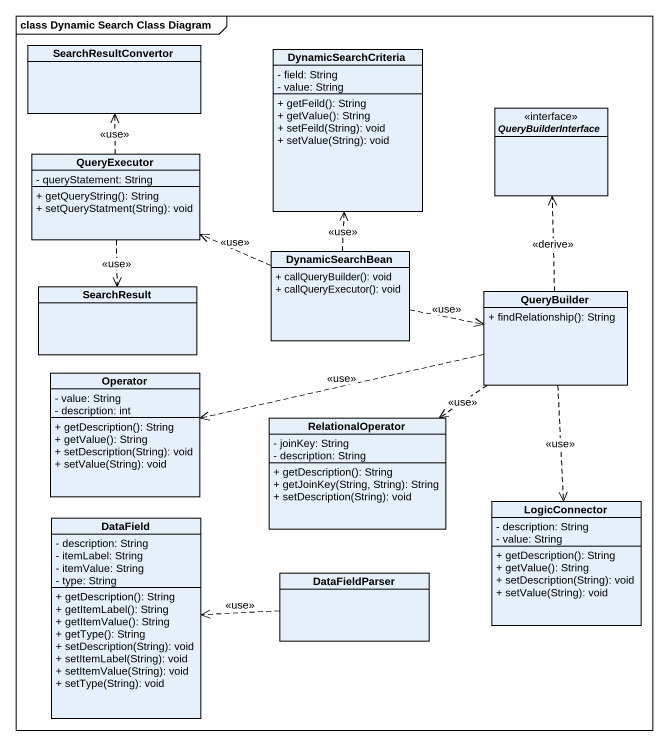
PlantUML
@startuml
mainframe class Dynamic Search Class Diagram
hide circle
hide empty members
skinparam classAttributeIconSize 0
class SearchResultConvertor
class DynamicSearchCriteria {
  - field: String
  - value: String
  + getFeild(): String
  + getValue(): String
  + setFeild(String): void
  + setValue(String): void
}
interface QueryBuilderInterface <<interface>>
class QueryExecutor {
  - queryStatement: String
  + getQueryString(): String
  + setQueryStatment(String): void
}
class DynamicSearchBean {
  + callQueryBuilder(): void
  + callQueryExecutor(): void
}
class SearchResult
class QueryBuilder {
  + findRelationship(): String
}
class Operator {
  - value: String
  - description: int
  + getDescription(): String
  + getValue(): String
  + setDescription(String): void
  + setValue(String): void
}
class RelationalOperator {
  - joinKey: String
  - description: String
  + getDescription(): String
  + getJoinKey(String, String): String
  + setDescription(String): void
}
class DataField {
  - description: String
  - itemLabel: String
  - itemValue: String
  - type: String
  + getDescription(): String
  + getItemLabel(): String
  + getItemValue(): String
  + getType(): String
  + setDescription(String): void
  + setItemLabel(String): void
  + setItemValue(String): void
  + setType(String): void
}
class LogicConnector {
  - description: String
  - value: String
  + getDescription(): String
  + getValue(): String
  + setDescription(String): void
  + setValue(String): void
}
class DataFieldParser
QueryExecutor .up.> SearchResultConvertor : <<use>>
QueryExecutor ..> SearchResult : <<use>>
DynamicSearchBean .up.> DynamicSearchCriteria : <<use>>
DynamicSearchBean .left.> QueryExecutor : <<use>>
DynamicSearchBean .right.> QueryBuilder : <<use>>
QueryBuilder .up.> QueryBuilderInterface : <<derive>>
QueryBuilder .left.> Operator : <<use>>
QueryBuilder ..> RelationalOperator : <<use>>
QueryBuilder ..> LogicConnector : <<use>>
DataFieldParser .left.> DataField : <<use>>
@enduml
